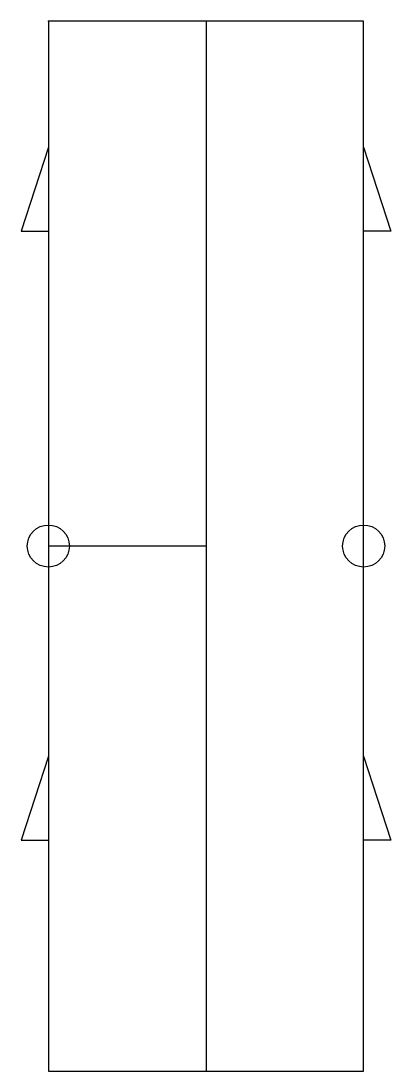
# Model space of a CAD drawing. Header units: millimetres. Extents: x -1.3 to 16.3, y -50 to 0.
import ezdxf

# ---------------------------------------------------------------- set-up
doc = ezdxf.new("R2010")
doc.units = ezdxf.units.MM
doc.layers.get('0').update_dxf_attribs({"linetype": 'CONTINUOUS'})

msp = doc.modelspace()

# ---------------------------------------------------------------- linework, layer by layer
for p, q in [((7.5, 0), (7.5, -50)), ((0, -6), (-1.3, -10)), ((15, -6), (16.3, -10)), ((-1.3, -10), (0, -10)), ((16.3, -10), (15, -10)), ((7.5, -25), (0, -25)), ((0, -35), (-1.3, -39)), ((15, -35), (16.3, -39)), ((-1.3, -39), (0, -39)), ((16.3, -39), (15, -39))]:
    msp.add_line(p, q)
msp.add_lwpolyline([(15, 0), (0, 0), (0, -50), (15, -50)], close=True)
for centre in [(0, -25), (15, -25)]:
    msp.add_circle(centre, 1)
msp.add_point((0, 0))

doc.saveas('drawing.dxf')
